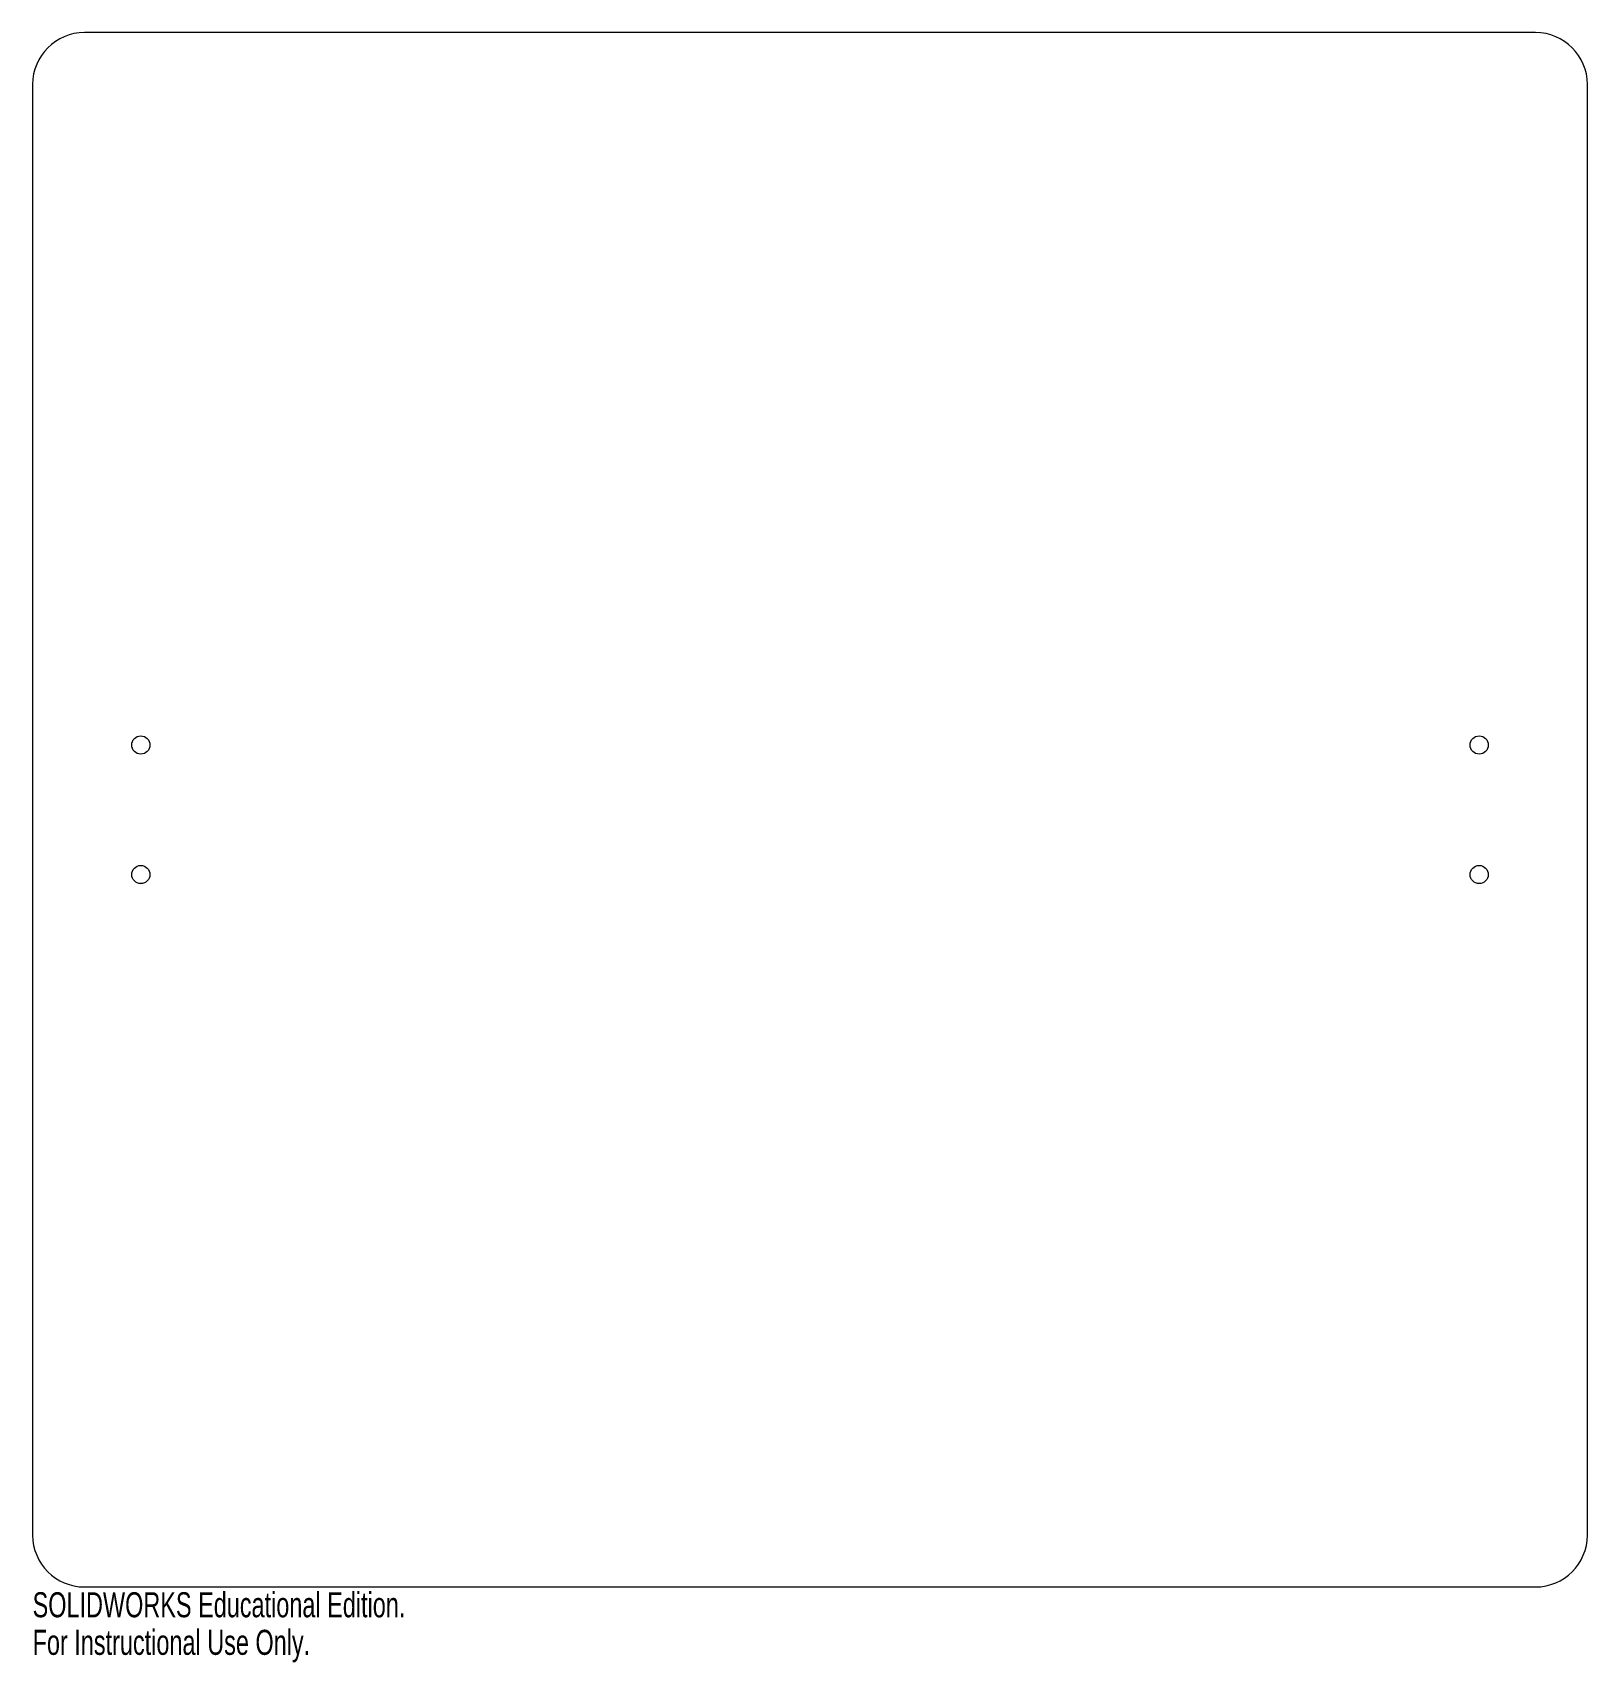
# Model space of a CAD drawing. Header units: millimetres. Extents: x -150 to 150, y -165 to 150.
import ezdxf

# ---------------------------------------------------------------- set-up
doc = ezdxf.new("R2010")
doc.units = ezdxf.units.MM
doc.styles.add('SLDTEXTSTYLE0', font='TXT', dxfattribs={"width": 0.7})

msp = doc.modelspace()

# ---------------------------------------------------------------- linework, layer by layer
at = {"color": 7, "linetype": 'Continuous', "lineweight": 15}
for p, q in [((140, 150), (-140, 150)), ((-150, 140), (-150, -140)), ((150, -140), (150, 140)), ((-140, -150), (140, -150))]:
    msp.add_line(p, q, dxfattribs=at)
at = {"color": 1, "linetype": 'Continuous', "lineweight": 15}
for centre in [(-129.12, 12.5), (129.12, 12.5), (-129.12, -12.5), (129.12, -12.5)]:
    msp.add_circle(centre, 1.75, dxfattribs=at)
at = {"color": 7, "linetype": 'Continuous', "lineweight": 15}
for centre, start, end in [((-140, 140), 90, 180), ((140, 140), 0, 90), ((-140, -140), 180, 270), ((140, -140), 270, 0)]:
    msp.add_arc(centre, 10, start, end, dxfattribs=at)

# ---------------------------------------------------------------- texts
at = {"color": 7, "linetype": 'Continuous', "char_height": 4.8336, "attachment_point": 1, "style": 'SLDTEXTSTYLE0'}
for s, insert in [('SOLIDWORKS Educational Edition.', (-150, -151.02)), ('For Instructional Use Only.', (-150, -158.27))]:
    msp.add_mtext(s, dxfattribs=dict(at, insert=insert))

doc.saveas('drawing.dxf')
